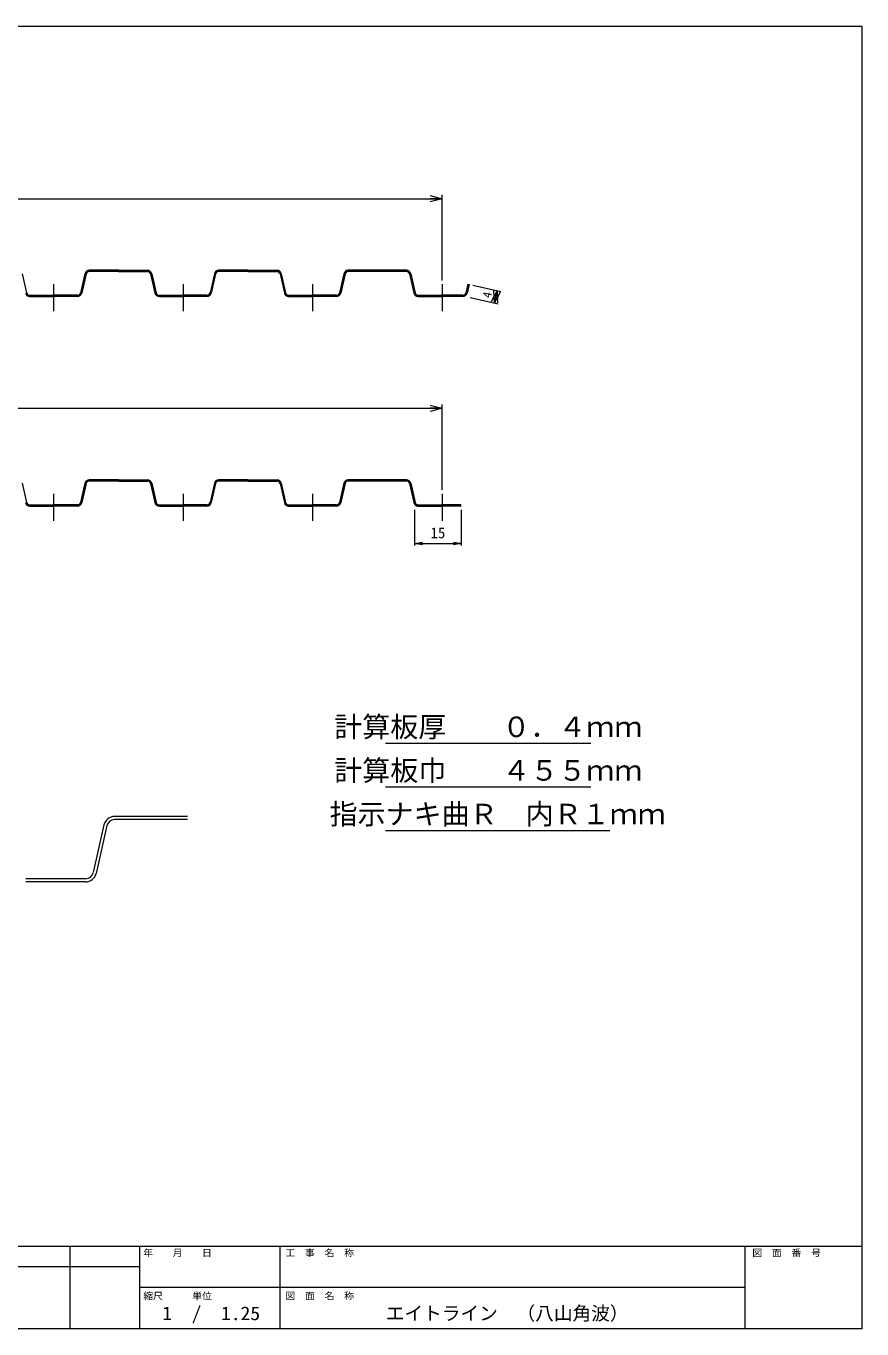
# Model space of a CAD drawing. Units: millimetres on the paper, with parts at other scales. Extents: x -208 to 189, y -167 to 139.
# Drawn here: x 10.1 to 189.2, y -139.6 to 139.4 of the extents above; entities that cross this region are included whole.
import ezdxf
from ezdxf.enums import TextEntityAlignment as Align

# ---------------------------------------------------------------- set-up
doc = ezdxf.new("R2010")
doc.units = ezdxf.units.MM
for name, color, linetype, lineweight in [('0-0_寸法', 7, 'Continuous', 18), ('0-1_通り', 6, 'Continuous', 18), ('1-1', 7, 'Continuous', 18), ('F-F', 5, 'Continuous', 18)]:
    doc.layers.add(name, color=color, linetype=linetype, lineweight=lineweight)
doc.styles.add('ＭＳ ゴシック', font='')
doc.styles.get('ＭＳ ゴシック').set_extended_font_data('MS Gothic')

# ---------------------------------------------------------------- blocks, each defined once
blk = doc.blocks.new('_OPEN30')
at = {"layer": '0-0_寸法'}
blk.add_line((0, 0), (-1, 0), dxfattribs=at)
blk.add_lwpolyline([(-1, 0.2679), (0, 0), (-1, -0.2679)], dxfattribs=at)
blk = doc.blocks.new('D5')
at = {"layer": '0-1_通り'}
for p, q in [((69.173, 272.316), (69.173, 299.789)), ((69.173, 298.539), (401.973, 298.539)), ((401.973, 272.316), (401.973, 299.789))]:
    blk.add_line(p, q, dxfattribs=at)
at = {"layer": '0-1_通り', "xscale": 3.75, "yscale": 3.75, "rotation": 180}
blk.add_blockref('_OPEN30', (69.173, 298.539), dxfattribs=at)
at = {"layer": '0-1_通り', "xscale": 3.75, "yscale": 3.75}
blk.add_blockref('_OPEN30', (401.973, 298.539), dxfattribs=at)
at = {"layer": '0-1_通り', "color": 7, "style": 'ＭＳ ゴシック'}
blk.add_text('333', height=2.749, dxfattribs=at).set_placement((232.76, 299.164), align=Align.BOTTOM_LEFT)
blk = doc.blocks.new('D10')
at = {"layer": '0-1_通り'}
for p, q in [((69.173, 204.99), (69.173, 232.464)), ((69.173, 231.214), (401.973, 231.214)), ((401.973, 204.99), (401.973, 232.464))]:
    blk.add_line(p, q, dxfattribs=at)
at = {"layer": '0-1_通り', "xscale": 3.75, "yscale": 3.75, "rotation": 180}
blk.add_blockref('_OPEN30', (69.173, 231.214), dxfattribs=at)
at = {"layer": '0-1_通り', "xscale": 3.75, "yscale": 3.75}
blk.add_blockref('_OPEN30', (401.973, 231.214), dxfattribs=at)
at = {"layer": '0-1_通り', "color": 7, "style": 'ＭＳ ゴシック'}
blk.add_text('333', height=2.749, dxfattribs=at).set_placement((232.76, 231.839), align=Align.BOTTOM_LEFT)
blk = doc.blocks.new('D12')
at = {"layer": '0-1_通り'}
for p, q in [((411.878, 270.764), (420.911, 268.71)), ((419.692, 268.987), (418.805, 265.087)), ((410.991, 266.864), (420.024, 264.81))]:
    blk.add_line(p, q, dxfattribs=at)
at = {"layer": '0-1_通り', "xscale": 3.75, "yscale": 3.75}
for p, rotation in [((418.805, 265.087), 257.18846), ((419.692, 268.987), 77.18846)]:
    blk.add_blockref('_OPEN30', p, dxfattribs=dict(at, rotation=rotation))
at = {"layer": '0-1_通り', "color": 7, "style": 'ＭＳ ゴシック'}
blk.add_text('4', height=2.749, rotation=77.188, dxfattribs=at).set_placement((418.431, 266.261), align=Align.BOTTOM_LEFT)
blk = doc.blocks.new('_OPEN')
at = {"layer": '0-0_寸法'}
blk.add_line((0, 0), (-1, 0), dxfattribs=at)
blk.add_lwpolyline([(-1, 0.1667), (0, 0), (-1, -0.1667)], dxfattribs=at)
blk = doc.blocks.new('D13')
at = {"layer": '0-1_通り'}
for p, q in [((393.173, 198.566), (393.173, 187.177)), ((408.173, 198.566), (408.173, 187.177)), ((393.173, 187.802), (408.173, 187.802))]:
    blk.add_line(p, q, dxfattribs=at)
at = {"layer": '0-1_通り', "xscale": 2.5, "yscale": 2.5, "rotation": 180}
blk.add_blockref('_OPEN', (393.173, 187.802), dxfattribs=at)
at = {"layer": '0-1_通り', "xscale": 2.5, "yscale": 2.5}
blk.add_blockref('_OPEN', (408.173, 187.802), dxfattribs=at)
at = {"layer": '0-1_通り', "color": 7, "style": 'ＭＳ ゴシック'}
blk.add_text('15', height=3.482, dxfattribs=at).set_placement((398.298, 188.427), align=Align.BOTTOM_LEFT)

msp = doc.modelspace()

# ---------------------------------------------------------------- linework, layer by layer
at = {"layer": '1-1'}
for p, q in [((29.872, 87.136), (23.616, 87.136)), ((29.872, 86.87), (23.616, 86.87)), ((29.872, 87.136), (36.127, 87.136)), ((29.872, 86.87), (36.127, 86.87)), ((57.605, 87.136), (51.35, 87.136)), ((57.605, 86.87), (51.35, 86.87)), ((57.605, 87.136), (63.86, 87.136)), ((57.605, 86.87), (63.86, 86.87)), ((85.338, 87.136), (79.083, 87.136)), ((85.338, 86.87), (79.083, 86.87)), ((91.593, 87.136), (85.338, 87.136)), ((91.593, 86.87), (85.338, 86.87)), ((9.303, 86.41), (10.233, 82.322)), ((22.706, 86.41), (21.777, 82.322)), ((22.966, 86.351), (22.037, 82.263)), ((36.777, 86.351), (37.706, 82.263)), ((37.037, 86.41), (37.966, 82.322)), ((50.44, 86.41), (49.51, 82.322)), ((50.7, 86.351), (49.77, 82.263)), ((64.51, 86.351), (65.44, 82.263)), ((64.77, 86.41), (65.7, 82.322)), ((78.173, 86.41), (77.243, 82.322)), ((78.433, 86.351), (77.503, 82.263)), ((92.243, 86.351), (93.173, 82.263)), ((92.503, 86.41), (93.433, 82.322)), ((104.736, 84.196), (104.31, 82.322)), ((104.996, 84.137), (104.57, 82.263)), ((10.883, 81.803), (16.005, 81.803)), ((10.883, 81.536), (16.005, 81.536)), ((21.127, 81.803), (16.005, 81.803)), ((21.127, 81.536), (16.005, 81.536)), ((38.616, 81.803), (43.738, 81.803)), ((38.616, 81.536), (43.738, 81.536)), ((48.86, 81.803), (43.738, 81.803)), ((48.86, 81.536), (43.738, 81.536)), ((66.35, 81.803), (71.472, 81.803)), ((66.35, 81.536), (71.472, 81.536)), ((76.593, 81.803), (71.472, 81.803)), ((76.593, 81.536), (71.472, 81.536)), ((94.083, 81.803), (99.205, 81.803)), ((94.083, 81.536), (99.205, 81.536)), ((103.66, 81.803), (99.205, 81.803)), ((103.66, 81.536), (99.205, 81.536)), ((29.872, 42.253), (23.616, 42.253)), ((29.872, 41.986), (23.616, 41.986)), ((29.872, 42.253), (36.127, 42.253)), ((29.872, 41.986), (36.127, 41.986)), ((57.605, 42.253), (51.35, 42.253)), ((57.605, 41.986), (51.35, 41.986)), ((57.605, 42.253), (63.86, 42.253)), ((57.605, 41.986), (63.86, 41.986)), ((85.338, 42.253), (79.083, 42.253)), ((85.338, 41.986), (79.083, 41.986)), ((91.593, 42.253), (85.338, 42.253)), ((91.593, 41.986), (85.338, 41.986)), ((9.303, 41.526), (10.233, 37.438)), ((22.706, 41.526), (21.777, 37.438)), ((22.966, 41.467), (22.037, 37.379)), ((36.777, 41.467), (37.706, 37.379)), ((37.037, 41.526), (37.966, 37.438)), ((50.44, 41.526), (49.51, 37.438)), ((50.7, 41.467), (49.77, 37.379)), ((64.51, 41.467), (65.44, 37.379)), ((64.77, 41.526), (65.7, 37.438)), ((78.173, 41.526), (77.243, 37.438)), ((78.433, 41.467), (77.503, 37.379)), ((92.243, 41.467), (93.173, 37.379)), ((92.503, 41.526), (93.433, 37.438)), ((10.883, 36.92), (16.005, 36.92)), ((10.883, 36.653), (16.005, 36.653)), ((21.127, 36.92), (16.005, 36.92)), ((21.127, 36.653), (16.005, 36.653)), ((38.616, 36.92), (43.738, 36.92)), ((38.616, 36.653), (43.738, 36.653)), ((48.86, 36.92), (43.738, 36.92)), ((48.86, 36.653), (43.738, 36.653)), ((66.35, 36.92), (71.472, 36.92)), ((66.35, 36.653), (71.472, 36.653)), ((76.593, 36.92), (71.472, 36.92)), ((76.593, 36.653), (71.472, 36.653)), ((94.083, 36.92), (99.205, 36.92)), ((94.083, 36.653), (99.205, 36.653)), ((103.338, 36.92), (99.205, 36.92)), ((103.338, 36.653), (99.205, 36.653)), ((44.704, -29.827), (29.066, -29.827)), ((44.704, -30.494), (29.066, -30.494)), ((26.791, -31.643), (24.466, -41.863)), ((27.441, -31.791), (25.116, -42.011)), ((22.841, -43.16), (10.037, -43.16)), ((22.841, -43.827), (10.037, -43.827))]:
    msp.add_line(p, q, dxfattribs=at)
at = {"layer": '1-1', "color": 8}
for p, q in [((23.616, 86.936), (36.127, 86.936)), ((51.35, 86.936), (63.86, 86.936)), ((91.593, 86.936), (79.083, 86.936)), ((22.901, 86.366), (21.972, 82.277)), ((36.842, 86.366), (37.771, 82.277)), ((50.635, 86.366), (49.705, 82.277)), ((64.575, 86.366), (65.505, 82.277)), ((78.368, 86.366), (77.438, 82.277)), ((21.127, 81.736), (10.883, 81.736)), ((48.86, 81.736), (38.616, 81.736)), ((76.593, 81.736), (66.35, 81.736)), ((23.616, 42.053), (36.127, 42.053)), ((51.35, 42.053), (63.86, 42.053)), ((91.593, 42.053), (79.083, 42.053)), ((22.901, 41.482), (21.972, 37.394)), ((36.842, 41.482), (37.771, 37.394)), ((50.635, 41.482), (49.705, 37.394)), ((64.575, 41.482), (65.505, 37.394)), ((78.368, 41.482), (77.438, 37.394)), ((92.308, 41.482), (93.238, 37.394)), ((21.127, 36.853), (10.883, 36.853)), ((48.86, 36.853), (38.616, 36.853)), ((76.593, 36.853), (66.35, 36.853)), ((103.338, 36.853), (94.083, 36.853))]:
    msp.add_line(p, q, dxfattribs=at)
at = {"layer": '1-1', "color": 6}
for p, q in [((16.005, 84.153), (16.005, 78.371)), ((43.738, 84.153), (43.738, 78.371)), ((71.472, 84.153), (71.472, 78.371)), ((99.205, 84.153), (99.205, 78.371)), ((16.005, 39.269), (16.005, 33.488)), ((43.738, 39.269), (43.738, 33.488)), ((71.472, 39.269), (71.472, 33.488)), ((99.205, 39.269), (99.205, 33.488))]:
    msp.add_line(p, q, dxfattribs=at)
at = {"layer": '1-1', "color": 1}
for p, q in [((87.122, -14.157), (131.122, -14.157)), ((87.122, -23.491), (131.122, -23.491)), ((87.122, -32.824), (135.122, -32.824))]:
    msp.add_line(p, q, dxfattribs=at)
at = {"layer": '1-1'}
for centre, radius, start, end in [((23.616, 86.203), 0.933, 90, 167.18846), ((23.616, 86.203), 0.667, 90, 167.18846), ((36.127, 86.203), 0.933, 12.81154, 90), ((36.127, 86.203), 0.667, 12.81154, 90), ((51.35, 86.203), 0.933, 90, 167.18846), ((51.35, 86.203), 0.667, 90, 167.18846), ((63.86, 86.203), 0.933, 12.81154, 90), ((63.86, 86.203), 0.667, 12.81154, 90), ((79.083, 86.203), 0.933, 90, 167.18846), ((79.083, 86.203), 0.667, 90, 167.18846), ((91.593, 86.203), 0.933, 12.81154, 90), ((91.593, 86.203), 0.667, 12.81154, 90), ((10.883, 82.47), 0.933, 192.81154, 270), ((10.883, 82.47), 0.667, 192.81154, 270), ((21.127, 82.47), 0.667, 270, 347.18846), ((21.127, 82.47), 0.933, 270, 347.18846), ((38.616, 82.47), 0.933, 192.81154, 270), ((38.616, 82.47), 0.667, 192.81154, 270), ((48.86, 82.47), 0.667, 270, 347.18846), ((48.86, 82.47), 0.933, 270, 347.18846), ((66.35, 82.47), 0.933, 192.81154, 270), ((66.35, 82.47), 0.667, 192.81154, 270), ((76.593, 82.47), 0.667, 270, 347.18846), ((76.593, 82.47), 0.933, 270, 347.18846), ((94.083, 82.47), 0.933, 192.81154, 270), ((94.083, 82.47), 0.667, 192.81154, 270), ((103.66, 82.47), 0.667, 270, 347.18846), ((103.66, 82.47), 0.933, 270, 347.18846), ((23.616, 41.32), 0.933, 90, 167.18846), ((23.616, 41.32), 0.667, 90, 167.18846), ((36.127, 41.32), 0.933, 12.81154, 90), ((36.127, 41.32), 0.667, 12.81154, 90), ((51.35, 41.32), 0.933, 90, 167.18846), ((51.35, 41.32), 0.667, 90, 167.18846), ((63.86, 41.32), 0.933, 12.81154, 90), ((63.86, 41.32), 0.667, 12.81154, 90), ((79.083, 41.32), 0.933, 90, 167.18846), ((79.083, 41.32), 0.667, 90, 167.18846), ((91.593, 41.32), 0.933, 12.81154, 90), ((91.593, 41.32), 0.667, 12.81154, 90), ((10.883, 37.586), 0.933, 192.81154, 270), ((10.883, 37.586), 0.667, 192.81154, 270), ((21.127, 37.586), 0.667, 270, 347.18846), ((21.127, 37.586), 0.933, 270, 347.18846), ((38.616, 37.586), 0.933, 192.81154, 270), ((38.616, 37.586), 0.667, 192.81154, 270), ((48.86, 37.586), 0.667, 270, 347.18846), ((48.86, 37.586), 0.933, 270, 347.18846), ((66.35, 37.586), 0.933, 192.81154, 270), ((66.35, 37.586), 0.667, 192.81154, 270), ((76.593, 37.586), 0.667, 270, 347.18846), ((76.593, 37.586), 0.933, 270, 347.18846), ((94.083, 37.586), 0.933, 192.81154, 270), ((94.083, 37.586), 0.667, 192.81154, 270), ((29.066, -32.16), 2.333, 90, 167.18846), ((29.066, -32.16), 1.667, 90, 167.18846), ((22.841, -41.494), 1.667, 270, 347.18846), ((22.841, -41.494), 2.333, 270, 347.18846)]:
    msp.add_arc(centre, radius, start, end, dxfattribs=at)
at = {"layer": '1-1', "color": 8}
for centre, start, end in [((23.616, 86.203), 90, 167.18846), ((36.127, 86.203), 12.81154, 90), ((51.35, 86.203), 90, 167.18846), ((63.86, 86.203), 12.81154, 90), ((79.083, 86.203), 90, 167.18846), ((91.593, 86.203), 12.81154, 90), ((10.883, 82.47), 192.81154, 270), ((21.127, 82.47), 270, 347.18846), ((38.616, 82.47), 192.81154, 270), ((48.86, 82.47), 270, 347.18846), ((66.35, 82.47), 192.81154, 270), ((76.593, 82.47), 270, 347.18846), ((23.616, 41.32), 90, 167.18846), ((36.127, 41.32), 12.81154, 90), ((51.35, 41.32), 90, 167.18846), ((63.86, 41.32), 12.81154, 90), ((79.083, 41.32), 90, 167.18846), ((91.593, 41.32), 12.81154, 90), ((10.883, 37.586), 192.81154, 270), ((21.127, 37.586), 270, 347.18846), ((38.616, 37.586), 192.81154, 270), ((48.86, 37.586), 270, 347.18846), ((66.35, 37.586), 192.81154, 270), ((76.593, 37.586), 270, 347.18846), ((94.083, 37.586), 192.81154, 270)]:
    msp.add_arc(centre, 0.733, start, end, dxfattribs=at)
at = {"layer": 'F-F', "color": 7}
for p, q in [((-208.437, 139.439), (189.163, 139.439)), ((189.153, 139.449), (189.153, -139.581)), ((-208.437, -121.821), (189.163, -121.821)), ((-208.437, -121.831), (189.163, -121.831)), ((19.501, -121.831), (19.501, -139.581)), ((34.501, -139.581), (34.501, -121.831)), ((64.501, -121.831), (64.501, -139.581)), ((164.163, -139.581), (164.163, -121.831)), ((34.501, -126.268), (-9.637, -126.268)), ((164.163, -130.706), (34.501, -130.72))]:
    msp.add_line(p, q, dxfattribs=at)
msp.add_lwpolyline([(189.163, 139.449), (189.163, -139.581), (-208.437, -139.581)], dxfattribs=at)

# ---------------------------------------------------------------- block references
at = {"layer": '1-1', "xscale": 0.6666667, "yscale": 0.6666667}
for name in ['D5', 'D12', 'D10', 'D13']:
    msp.add_blockref(name, (-168.777, -96.558), dxfattribs=at)

# ---------------------------------------------------------------- texts
at = {"layer": '1-1', "style": 'ＭＳ ゴシック'}
for s, height, p in [('計算板厚\u3000\u3000０．４ｍｍ', 4.399, (76.122, -14.15)), ('計算板巾\u3000\u3000４５５ｍｍ', 4.399, (76.122, -23.491)), ('指示ナキ曲Ｒ\u3000内Ｒ１ｍｍ', 4.399, (75.122, -32.824)), ('エイトライン\u3000（八山角波）', 2.933, (87.16, -138.581))]:
    msp.add_text(s, height=height, dxfattribs=at).set_placement(p, align=Align.BOTTOM_LEFT)
at = {"layer": '1-1', "style": 'ＭＳ ゴシック', "width": 1.05}
msp.add_text('1\u3000/\u30001.25', height=2.933, dxfattribs=at).set_placement((39.276, -138.581), align=Align.BOTTOM_LEFT)
at = {"layer": 'F-F', "color": 7, "style": 'ＭＳ ゴシック', "width": 1.05}
for s, p in [('年\u3000\u3000月\u3000\u3000日', (35.216, -124.472)), ('工\u3000事\u3000名\u3000称', (65.65, -124.472)), ('図\u3000面\u3000番\u3000号', (165.673, -124.472)), ('縮尺\u3000\u3000\u3000単位', (35.216, -133.695)), ('図\u3000面\u3000名\u3000称', (65.65, -133.674))]:
    msp.add_text(s, height=1.466, dxfattribs=at).set_placement(p, align=Align.BOTTOM_LEFT)

doc.saveas('drawing.dxf')
